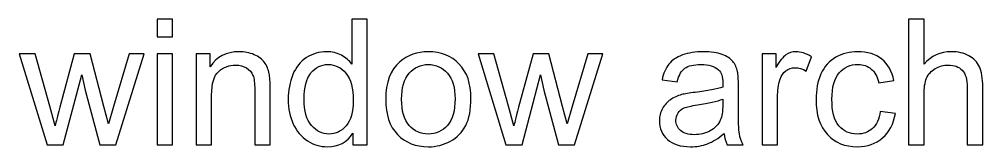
# Model space of a CAD drawing. Header units: centimetres. Extents: x -233 to -82, y 123 to 153.
# Drawn here: x -164.163 to -162.227, y 142.74 to 142.996 of the extents above; entities that cross this region are included whole.
import ezdxf

# ---------------------------------------------------------------- set-up
doc = ezdxf.new("R2010")
doc.units = ezdxf.units.CM
doc.header["$MEASUREMENT"] = 0
doc.layers.add('layer 1', color=7, linetype='Continuous')

msp = doc.modelspace()

# ---------------------------------------------------------------- linework, layer by layer
at = {"layer": 'layer 1'}
for points, knots in [([(-163.8855, 142.96051), (-163.8855, 142.96051), (-163.8855, 142.99611), (-163.8855, 142.99611), (-163.8855, 142.99611), (-163.8855, 142.99611), (-163.8545, 142.99611), (-163.8545, 142.99611), (-163.8545, 142.99611), (-163.8545, 142.99611), (-163.8545, 142.96051), (-163.8545, 142.96051), (-163.8545, 142.96051), (-163.8545, 142.96051), (-163.8855, 142.96051), (-163.8855, 142.96051)], [0, 0, 0, 0, 0.2, 0.2, 0.2, 0.2, 0.4, 0.4, 0.4, 0.4, 0.6, 0.6, 0.6, 0.6, 1, 1, 1, 1]), ([(-163.4924, 142.74361), (-163.4924, 142.74361), (-163.4924, 142.76671), (-163.4924, 142.76671), (-163.4924, 142.76671), (-163.504, 142.74861), (-163.521, 142.73951), (-163.5435, 142.73951), (-163.5435, 142.73951), (-163.5581, 142.73951), (-163.5715, 142.74351), (-163.5837, 142.75161), (-163.5837, 142.75161), (-163.596, 142.75961), (-163.6054, 142.77081), (-163.6121, 142.78521), (-163.6121, 142.78521), (-163.6188, 142.79961), (-163.6222, 142.81621), (-163.6222, 142.83491), (-163.6222, 142.83491), (-163.6222, 142.85321), (-163.6192, 142.86971), (-163.6131, 142.88461), (-163.6131, 142.88461), (-163.607, 142.89951), (-163.5979, 142.91091), (-163.5857, 142.91881), (-163.5857, 142.91881), (-163.5736, 142.92671), (-163.56, 142.93071), (-163.5449, 142.93071), (-163.5449, 142.93071), (-163.5339, 142.93071), (-163.5241, 142.92841), (-163.5154, 142.92371), (-163.5154, 142.92371), (-163.5068, 142.91901), (-163.4998, 142.91301), (-163.4944, 142.90551), (-163.4944, 142.90551), (-163.4944, 142.90551), (-163.4944, 142.99611), (-163.4944, 142.99611), (-163.4944, 142.99611), (-163.4944, 142.99611), (-163.4636, 142.99611), (-163.4636, 142.99611), (-163.4636, 142.99611), (-163.4636, 142.99611), (-163.4636, 142.74361), (-163.4636, 142.74361), (-163.4636, 142.74361), (-163.4636, 142.74361), (-163.4924, 142.74361), (-163.4924, 142.74361)], [0, 0, 0, 0, 0.0666667, 0.0666667, 0.0666667, 0.0666667, 0.1333333, 0.1333333, 0.1333333, 0.1333333, 0.2, 0.2, 0.2, 0.2, 0.2666667, 0.2666667, 0.2666667, 0.2666667, 0.3333333, 0.3333333, 0.3333333, 0.3333333, 0.4, 0.4, 0.4, 0.4, 0.4666667, 0.4666667, 0.4666667, 0.4666667, 0.5333333, 0.5333333, 0.5333333, 0.5333333, 0.6, 0.6, 0.6, 0.6, 0.6666667, 0.6666667, 0.6666667, 0.6666667, 0.7333333, 0.7333333, 0.7333333, 0.7333333, 0.8, 0.8, 0.8, 0.8, 0.8666667, 0.8666667, 0.8666667, 0.8666667, 1, 1, 1, 1]), ([(-162.3757, 142.74361), (-162.3757, 142.74361), (-162.3757, 142.99611), (-162.3757, 142.99611), (-162.3757, 142.99611), (-162.3757, 142.99611), (-162.3447, 142.99611), (-162.3447, 142.99611), (-162.3447, 142.99611), (-162.3447, 142.99611), (-162.3447, 142.90551), (-162.3447, 142.90551), (-162.3447, 142.90551), (-162.3302, 142.92231), (-162.312, 142.93071), (-162.29, 142.93071), (-162.29, 142.93071), (-162.2764, 142.93071), (-162.2646, 142.92801), (-162.2546, 142.92271), (-162.2546, 142.92271), (-162.2447, 142.91731), (-162.2375, 142.90991), (-162.2332, 142.90051), (-162.2332, 142.90051), (-162.2289, 142.89111), (-162.2267, 142.87741), (-162.2267, 142.85951), (-162.2267, 142.85951), (-162.2267, 142.85951), (-162.2267, 142.74361), (-162.2267, 142.74361), (-162.2267, 142.74361), (-162.2267, 142.74361), (-162.2578, 142.74361), (-162.2578, 142.74361), (-162.2578, 142.74361), (-162.2578, 142.74361), (-162.2578, 142.85951), (-162.2578, 142.85951), (-162.2578, 142.85951), (-162.2578, 142.87501), (-162.2611, 142.88631), (-162.2678, 142.89341), (-162.2678, 142.89341), (-162.2745, 142.90051), (-162.284, 142.90401), (-162.2963, 142.90401), (-162.2963, 142.90401), (-162.3055, 142.90401), (-162.3141, 142.90161), (-162.3222, 142.89691), (-162.3222, 142.89691), (-162.3303, 142.89211), (-162.3361, 142.88561), (-162.3395, 142.87751), (-162.3395, 142.87751), (-162.343, 142.86931), (-162.3447, 142.85801), (-162.3447, 142.84371), (-162.3447, 142.84371), (-162.3447, 142.84371), (-162.3447, 142.74361), (-162.3447, 142.74361), (-162.3447, 142.74361), (-162.3447, 142.74361), (-162.3757, 142.74361), (-162.3757, 142.74361)], [0, 0, 0, 0, 0.0555556, 0.0555556, 0.0555556, 0.0555556, 0.1111111, 0.1111111, 0.1111111, 0.1111111, 0.1666667, 0.1666667, 0.1666667, 0.1666667, 0.2222222, 0.2222222, 0.2222222, 0.2222222, 0.2777778, 0.2777778, 0.2777778, 0.2777778, 0.3333333, 0.3333333, 0.3333333, 0.3333333, 0.3888889, 0.3888889, 0.3888889, 0.3888889, 0.4444444, 0.4444444, 0.4444444, 0.4444444, 0.5, 0.5, 0.5, 0.5, 0.5555556, 0.5555556, 0.5555556, 0.5555556, 0.6111111, 0.6111111, 0.6111111, 0.6111111, 0.6666667, 0.6666667, 0.6666667, 0.6666667, 0.7222222, 0.7222222, 0.7222222, 0.7222222, 0.7777778, 0.7777778, 0.7777778, 0.7777778, 0.8333333, 0.8333333, 0.8333333, 0.8333333, 0.8888889, 0.8888889, 0.8888889, 0.8888889, 1, 1, 1, 1]), ([(-164.1067, 142.74361), (-164.1067, 142.74361), (-164.1627, 142.92651), (-164.1627, 142.92651), (-164.1627, 142.92651), (-164.1627, 142.92651), (-164.1306, 142.92651), (-164.1306, 142.92651), (-164.1306, 142.92651), (-164.1306, 142.92651), (-164.1015, 142.82091), (-164.1015, 142.82091), (-164.1015, 142.82091), (-164.1015, 142.82091), (-164.0907, 142.78171), (-164.0907, 142.78171), (-164.0907, 142.78171), (-164.0902, 142.78361), (-164.0871, 142.79621), (-164.0812, 142.81941), (-164.0812, 142.81941), (-164.0812, 142.81941), (-164.0521, 142.92651), (-164.0521, 142.92651), (-164.0521, 142.92651), (-164.0521, 142.92651), (-164.0202, 142.92651), (-164.0202, 142.92651), (-164.0202, 142.92651), (-164.0202, 142.92651), (-163.9928, 142.82041), (-163.9928, 142.82041), (-163.9928, 142.82041), (-163.9928, 142.82041), (-163.9837, 142.78551), (-163.9837, 142.78551), (-163.9837, 142.78551), (-163.9837, 142.78551), (-163.9732, 142.82081), (-163.9732, 142.82081), (-163.9732, 142.82081), (-163.9732, 142.82081), (-163.9418, 142.92651), (-163.9418, 142.92651), (-163.9418, 142.92651), (-163.9418, 142.92651), (-163.9117, 142.92651), (-163.9117, 142.92651), (-163.9117, 142.92651), (-163.9117, 142.92651), (-163.9689, 142.74361), (-163.9689, 142.74361), (-163.9689, 142.74361), (-163.9689, 142.74361), (-164.0011, 142.74361), (-164.0011, 142.74361), (-164.0011, 142.74361), (-164.0011, 142.74361), (-164.0302, 142.85321), (-164.0302, 142.85321), (-164.0302, 142.85321), (-164.0302, 142.85321), (-164.0373, 142.88431), (-164.0373, 142.88431), (-164.0373, 142.88431), (-164.0373, 142.88431), (-164.0743, 142.74361), (-164.0743, 142.74361), (-164.0743, 142.74361), (-164.0743, 142.74361), (-164.1067, 142.74361), (-164.1067, 142.74361)], [0, 0, 0, 0, 0.0526316, 0.0526316, 0.0526316, 0.0526316, 0.1052632, 0.1052632, 0.1052632, 0.1052632, 0.1578947, 0.1578947, 0.1578947, 0.1578947, 0.2105263, 0.2105263, 0.2105263, 0.2105263, 0.2631579, 0.2631579, 0.2631579, 0.2631579, 0.3157895, 0.3157895, 0.3157895, 0.3157895, 0.3684211, 0.3684211, 0.3684211, 0.3684211, 0.4210526, 0.4210526, 0.4210526, 0.4210526, 0.4736842, 0.4736842, 0.4736842, 0.4736842, 0.5263158, 0.5263158, 0.5263158, 0.5263158, 0.5789474, 0.5789474, 0.5789474, 0.5789474, 0.6315789, 0.6315789, 0.6315789, 0.6315789, 0.6842105, 0.6842105, 0.6842105, 0.6842105, 0.7368421, 0.7368421, 0.7368421, 0.7368421, 0.7894737, 0.7894737, 0.7894737, 0.7894737, 0.8421053, 0.8421053, 0.8421053, 0.8421053, 0.8947368, 0.8947368, 0.8947368, 0.8947368, 1, 1, 1, 1]), ([(-163.8855, 142.74361), (-163.8855, 142.74361), (-163.8855, 142.92651), (-163.8855, 142.92651), (-163.8855, 142.92651), (-163.8855, 142.92651), (-163.8545, 142.92651), (-163.8545, 142.92651), (-163.8545, 142.92651), (-163.8545, 142.92651), (-163.8545, 142.74361), (-163.8545, 142.74361), (-163.8545, 142.74361), (-163.8545, 142.74361), (-163.8855, 142.74361), (-163.8855, 142.74361)], [0, 0, 0, 0, 0.2, 0.2, 0.2, 0.2, 0.4, 0.4, 0.4, 0.4, 0.6, 0.6, 0.6, 0.6, 1, 1, 1, 1]), ([(-163.8072, 142.74361), (-163.8072, 142.74361), (-163.8072, 142.92651), (-163.8072, 142.92651), (-163.8072, 142.92651), (-163.8072, 142.92651), (-163.7793, 142.92651), (-163.7793, 142.92651), (-163.7793, 142.92651), (-163.7793, 142.92651), (-163.7793, 142.90051), (-163.7793, 142.90051), (-163.7793, 142.90051), (-163.7659, 142.92061), (-163.7465, 142.93071), (-163.7211, 142.93071), (-163.7211, 142.93071), (-163.7101, 142.93071), (-163.7, 142.92871), (-163.6907, 142.92481), (-163.6907, 142.92481), (-163.6814, 142.92081), (-163.6745, 142.91561), (-163.6699, 142.90921), (-163.6699, 142.90921), (-163.6654, 142.90271), (-163.6622, 142.89511), (-163.6603, 142.88621), (-163.6603, 142.88621), (-163.6592, 142.88051), (-163.6586, 142.87041), (-163.6586, 142.85611), (-163.6586, 142.85611), (-163.6586, 142.85611), (-163.6586, 142.74361), (-163.6586, 142.74361), (-163.6586, 142.74361), (-163.6586, 142.74361), (-163.6896, 142.74361), (-163.6896, 142.74361), (-163.6896, 142.74361), (-163.6896, 142.74361), (-163.6896, 142.85491), (-163.6896, 142.85491), (-163.6896, 142.85491), (-163.6896, 142.86751), (-163.6908, 142.87691), (-163.6932, 142.88321), (-163.6932, 142.88321), (-163.6956, 142.88951), (-163.6999, 142.89451), (-163.706, 142.89821), (-163.706, 142.89821), (-163.7122, 142.90191), (-163.7194, 142.90381), (-163.7277, 142.90381), (-163.7277, 142.90381), (-163.7409, 142.90381), (-163.7523, 142.89961), (-163.7618, 142.89121), (-163.7618, 142.89121), (-163.7714, 142.88281), (-163.7762, 142.86691), (-163.7762, 142.84351), (-163.7762, 142.84351), (-163.7762, 142.84351), (-163.7762, 142.74361), (-163.7762, 142.74361), (-163.7762, 142.74361), (-163.7762, 142.74361), (-163.8072, 142.74361), (-163.8072, 142.74361)], [0, 0, 0, 0, 0.0526316, 0.0526316, 0.0526316, 0.0526316, 0.1052632, 0.1052632, 0.1052632, 0.1052632, 0.1578947, 0.1578947, 0.1578947, 0.1578947, 0.2105263, 0.2105263, 0.2105263, 0.2105263, 0.2631579, 0.2631579, 0.2631579, 0.2631579, 0.3157895, 0.3157895, 0.3157895, 0.3157895, 0.3684211, 0.3684211, 0.3684211, 0.3684211, 0.4210526, 0.4210526, 0.4210526, 0.4210526, 0.4736842, 0.4736842, 0.4736842, 0.4736842, 0.5263158, 0.5263158, 0.5263158, 0.5263158, 0.5789474, 0.5789474, 0.5789474, 0.5789474, 0.6315789, 0.6315789, 0.6315789, 0.6315789, 0.6842105, 0.6842105, 0.6842105, 0.6842105, 0.7368421, 0.7368421, 0.7368421, 0.7368421, 0.7894737, 0.7894737, 0.7894737, 0.7894737, 0.8421053, 0.8421053, 0.8421053, 0.8421053, 0.8947368, 0.8947368, 0.8947368, 0.8947368, 1, 1, 1, 1]), ([(-163.4264, 142.83511), (-163.4264, 142.86901), (-163.417, 142.89401), (-163.3981, 142.91031), (-163.3981, 142.91031), (-163.3824, 142.92391), (-163.3632, 142.93071), (-163.3406, 142.93071), (-163.3406, 142.93071), (-163.3155, 142.93071), (-163.2949, 142.92251), (-163.2789, 142.90601), (-163.2789, 142.90601), (-163.263, 142.88951), (-163.255, 142.86671), (-163.255, 142.83771), (-163.255, 142.83771), (-163.255, 142.81411), (-163.2585, 142.79561), (-163.2656, 142.78211), (-163.2656, 142.78211), (-163.2727, 142.76861), (-163.2829, 142.75821), (-163.2964, 142.75071), (-163.2964, 142.75071), (-163.3099, 142.74321), (-163.3247, 142.73951), (-163.3406, 142.73951), (-163.3406, 142.73951), (-163.3662, 142.73951), (-163.3869, 142.74771), (-163.4027, 142.76411), (-163.4027, 142.76411), (-163.4185, 142.78051), (-163.4264, 142.80421), (-163.4264, 142.83511)], [0, 0, 0, 0, 0.1, 0.1, 0.1, 0.1, 0.2, 0.2, 0.2, 0.2, 0.3, 0.3, 0.3, 0.3, 0.4, 0.4, 0.4, 0.4, 0.5, 0.5, 0.5, 0.5, 0.6, 0.6, 0.6, 0.6, 0.7, 0.7, 0.7, 0.7, 0.8, 0.8, 0.8, 0.8, 1, 1, 1, 1]), ([(-163.1849, 142.74361), (-163.1849, 142.74361), (-163.2409, 142.92651), (-163.2409, 142.92651), (-163.2409, 142.92651), (-163.2409, 142.92651), (-163.2088, 142.92651), (-163.2088, 142.92651), (-163.2088, 142.92651), (-163.2088, 142.92651), (-163.1797, 142.82091), (-163.1797, 142.82091), (-163.1797, 142.82091), (-163.1797, 142.82091), (-163.1689, 142.78171), (-163.1689, 142.78171), (-163.1689, 142.78171), (-163.1684, 142.78361), (-163.1653, 142.79621), (-163.1594, 142.81941), (-163.1594, 142.81941), (-163.1594, 142.81941), (-163.1303, 142.92651), (-163.1303, 142.92651), (-163.1303, 142.92651), (-163.1303, 142.92651), (-163.0984, 142.92651), (-163.0984, 142.92651), (-163.0984, 142.92651), (-163.0984, 142.92651), (-163.071, 142.82041), (-163.071, 142.82041), (-163.071, 142.82041), (-163.071, 142.82041), (-163.0619, 142.78551), (-163.0619, 142.78551), (-163.0619, 142.78551), (-163.0619, 142.78551), (-163.0514, 142.82081), (-163.0514, 142.82081), (-163.0514, 142.82081), (-163.0514, 142.82081), (-163.02, 142.92651), (-163.02, 142.92651), (-163.02, 142.92651), (-163.02, 142.92651), (-162.9899, 142.92651), (-162.9899, 142.92651), (-162.9899, 142.92651), (-162.9899, 142.92651), (-163.0471, 142.74361), (-163.0471, 142.74361), (-163.0471, 142.74361), (-163.0471, 142.74361), (-163.0793, 142.74361), (-163.0793, 142.74361), (-163.0793, 142.74361), (-163.0793, 142.74361), (-163.1084, 142.85321), (-163.1084, 142.85321), (-163.1084, 142.85321), (-163.1084, 142.85321), (-163.1155, 142.88431), (-163.1155, 142.88431), (-163.1155, 142.88431), (-163.1155, 142.88431), (-163.1525, 142.74361), (-163.1525, 142.74361), (-163.1525, 142.74361), (-163.1525, 142.74361), (-163.1849, 142.74361), (-163.1849, 142.74361)], [0, 0, 0, 0, 0.0526316, 0.0526316, 0.0526316, 0.0526316, 0.1052632, 0.1052632, 0.1052632, 0.1052632, 0.1578947, 0.1578947, 0.1578947, 0.1578947, 0.2105263, 0.2105263, 0.2105263, 0.2105263, 0.2631579, 0.2631579, 0.2631579, 0.2631579, 0.3157895, 0.3157895, 0.3157895, 0.3157895, 0.3684211, 0.3684211, 0.3684211, 0.3684211, 0.4210526, 0.4210526, 0.4210526, 0.4210526, 0.4736842, 0.4736842, 0.4736842, 0.4736842, 0.5263158, 0.5263158, 0.5263158, 0.5263158, 0.5789474, 0.5789474, 0.5789474, 0.5789474, 0.6315789, 0.6315789, 0.6315789, 0.6315789, 0.6842105, 0.6842105, 0.6842105, 0.6842105, 0.7368421, 0.7368421, 0.7368421, 0.7368421, 0.7894737, 0.7894737, 0.7894737, 0.7894737, 0.8421053, 0.8421053, 0.8421053, 0.8421053, 0.8947368, 0.8947368, 0.8947368, 0.8947368, 1, 1, 1, 1]), ([(-162.7465, 142.76621), (-162.758, 142.75641), (-162.769, 142.74951), (-162.7796, 142.74551), (-162.7796, 142.74551), (-162.7903, 142.74151), (-162.8017, 142.73951), (-162.8138, 142.73951), (-162.8138, 142.73951), (-162.8339, 142.73951), (-162.8494, 142.74441), (-162.8602, 142.75421), (-162.8602, 142.75421), (-162.871, 142.76401), (-162.8764, 142.77651), (-162.8764, 142.79181), (-162.8764, 142.79181), (-162.8764, 142.80081), (-162.8743, 142.80901), (-162.8702, 142.81641), (-162.8702, 142.81641), (-162.8661, 142.82381), (-162.8608, 142.82971), (-162.8542, 142.83421), (-162.8542, 142.83421), (-162.8476, 142.83871), (-162.8402, 142.84211), (-162.8319, 142.84441), (-162.8319, 142.84441), (-162.8258, 142.84601), (-162.8167, 142.84751), (-162.8044, 142.84901), (-162.8044, 142.84901), (-162.7793, 142.85201), (-162.7609, 142.85561), (-162.7491, 142.85971), (-162.7491, 142.85971), (-162.749, 142.86401), (-162.7489, 142.86671), (-162.7489, 142.86781), (-162.7489, 142.86781), (-162.7489, 142.88041), (-162.7518, 142.88931), (-162.7577, 142.89451), (-162.7577, 142.89451), (-162.7656, 142.90151), (-162.7774, 142.90501), (-162.793, 142.90501), (-162.793, 142.90501), (-162.8076, 142.90501), (-162.8184, 142.90251), (-162.8253, 142.89741), (-162.8253, 142.89741), (-162.8322, 142.89231), (-162.8374, 142.88321), (-162.8407, 142.87021), (-162.8407, 142.87021), (-162.8407, 142.87021), (-162.871, 142.87431), (-162.871, 142.87431), (-162.871, 142.87431), (-162.8683, 142.88731), (-162.8637, 142.89781), (-162.8574, 142.90581), (-162.8574, 142.90581), (-162.8511, 142.91371), (-162.8419, 142.91991), (-162.83, 142.92421), (-162.83, 142.92421), (-162.8181, 142.92851), (-162.8042, 142.93071), (-162.7885, 142.93071), (-162.7885, 142.93071), (-162.7729, 142.93071), (-162.7602, 142.92891), (-162.7504, 142.92521), (-162.7504, 142.92521), (-162.7407, 142.92151), (-162.7335, 142.91681), (-162.7289, 142.91131), (-162.7289, 142.91131), (-162.7243, 142.90571), (-162.7211, 142.89871), (-162.7193, 142.89021), (-162.7193, 142.89021), (-162.7182, 142.88491), (-162.7177, 142.87541), (-162.7177, 142.86161), (-162.7177, 142.86161), (-162.7177, 142.86161), (-162.7177, 142.82031), (-162.7177, 142.82031), (-162.7177, 142.82031), (-162.7177, 142.79141), (-162.717, 142.77321), (-162.7157, 142.76561), (-162.7157, 142.76561), (-162.7144, 142.75791), (-162.7118, 142.75061), (-162.7079, 142.74361), (-162.7079, 142.74361), (-162.7079, 142.74361), (-162.7403, 142.74361), (-162.7403, 142.74361), (-162.7403, 142.74361), (-162.7435, 142.75001), (-162.7456, 142.75751), (-162.7465, 142.76621)], [0, 0, 0, 0, 0.0357143, 0.0357143, 0.0357143, 0.0357143, 0.0714286, 0.0714286, 0.0714286, 0.0714286, 0.1071429, 0.1071429, 0.1071429, 0.1071429, 0.1428571, 0.1428571, 0.1428571, 0.1428571, 0.1785714, 0.1785714, 0.1785714, 0.1785714, 0.2142857, 0.2142857, 0.2142857, 0.2142857, 0.25, 0.25, 0.25, 0.25, 0.2857143, 0.2857143, 0.2857143, 0.2857143, 0.3214286, 0.3214286, 0.3214286, 0.3214286, 0.3571429, 0.3571429, 0.3571429, 0.3571429, 0.3928571, 0.3928571, 0.3928571, 0.3928571, 0.4285714, 0.4285714, 0.4285714, 0.4285714, 0.4642857, 0.4642857, 0.4642857, 0.4642857, 0.5, 0.5, 0.5, 0.5, 0.5357143, 0.5357143, 0.5357143, 0.5357143, 0.5714286, 0.5714286, 0.5714286, 0.5714286, 0.6071429, 0.6071429, 0.6071429, 0.6071429, 0.6428571, 0.6428571, 0.6428571, 0.6428571, 0.6785714, 0.6785714, 0.6785714, 0.6785714, 0.7142857, 0.7142857, 0.7142857, 0.7142857, 0.75, 0.75, 0.75, 0.75, 0.7857143, 0.7857143, 0.7857143, 0.7857143, 0.8214286, 0.8214286, 0.8214286, 0.8214286, 0.8571429, 0.8571429, 0.8571429, 0.8571429, 0.8928571, 0.8928571, 0.8928571, 0.8928571, 0.9285714, 0.9285714, 0.9285714, 0.9285714, 1, 1, 1, 1]), ([(-162.67, 142.74361), (-162.67, 142.74361), (-162.67, 142.92651), (-162.67, 142.92651), (-162.67, 142.92651), (-162.67, 142.92651), (-162.6421, 142.92651), (-162.6421, 142.92651), (-162.6421, 142.92651), (-162.6421, 142.92651), (-162.6421, 142.89881), (-162.6421, 142.89881), (-162.6421, 142.89881), (-162.635, 142.91181), (-162.6284, 142.92041), (-162.6223, 142.92451), (-162.6223, 142.92451), (-162.6163, 142.92861), (-162.6097, 142.93071), (-162.6025, 142.93071), (-162.6025, 142.93071), (-162.592, 142.93071), (-162.5814, 142.92741), (-162.5706, 142.92071), (-162.5706, 142.92071), (-162.5706, 142.92071), (-162.5813, 142.89191), (-162.5813, 142.89191), (-162.5813, 142.89191), (-162.5888, 142.89641), (-162.5964, 142.89861), (-162.604, 142.89861), (-162.604, 142.89861), (-162.6108, 142.89861), (-162.6169, 142.89661), (-162.6223, 142.89251), (-162.6223, 142.89251), (-162.6277, 142.88841), (-162.6315, 142.88281), (-162.6338, 142.87551), (-162.6338, 142.87551), (-162.6373, 142.86451), (-162.639, 142.85251), (-162.639, 142.83941), (-162.639, 142.83941), (-162.639, 142.83941), (-162.639, 142.74361), (-162.639, 142.74361), (-162.639, 142.74361), (-162.639, 142.74361), (-162.67, 142.74361), (-162.67, 142.74361)], [0, 0, 0, 0, 0.0714286, 0.0714286, 0.0714286, 0.0714286, 0.1428571, 0.1428571, 0.1428571, 0.1428571, 0.2142857, 0.2142857, 0.2142857, 0.2142857, 0.2857143, 0.2857143, 0.2857143, 0.2857143, 0.3571429, 0.3571429, 0.3571429, 0.3571429, 0.4285714, 0.4285714, 0.4285714, 0.4285714, 0.5, 0.5, 0.5, 0.5, 0.5714286, 0.5714286, 0.5714286, 0.5714286, 0.6428571, 0.6428571, 0.6428571, 0.6428571, 0.7142857, 0.7142857, 0.7142857, 0.7142857, 0.7857143, 0.7857143, 0.7857143, 0.7857143, 0.8571429, 0.8571429, 0.8571429, 0.8571429, 1, 1, 1, 1]), ([(-162.4328, 142.81061), (-162.4328, 142.81061), (-162.4023, 142.80661), (-162.4023, 142.80661), (-162.4023, 142.80661), (-162.4056, 142.78561), (-162.4141, 142.76921), (-162.4278, 142.75731), (-162.4278, 142.75731), (-162.4415, 142.74541), (-162.4584, 142.73951), (-162.4784, 142.73951), (-162.4784, 142.73951), (-162.5035, 142.73951), (-162.5236, 142.74771), (-162.5388, 142.76411), (-162.5388, 142.76411), (-162.554, 142.78041), (-162.5616, 142.80391), (-162.5616, 142.83441), (-162.5616, 142.83441), (-162.5616, 142.85411), (-162.5583, 142.87141), (-162.5518, 142.88621), (-162.5518, 142.88621), (-162.5453, 142.90101), (-162.5353, 142.91211), (-162.5219, 142.91961), (-162.5219, 142.91961), (-162.5085, 142.92701), (-162.4939, 142.93071), (-162.4782, 142.93071), (-162.4782, 142.93071), (-162.4583, 142.93071), (-162.4421, 142.92571), (-162.4295, 142.91561), (-162.4295, 142.91561), (-162.4169, 142.90551), (-162.4088, 142.89131), (-162.4052, 142.87281), (-162.4052, 142.87281), (-162.4052, 142.87281), (-162.4354, 142.86811), (-162.4354, 142.86811), (-162.4354, 142.86811), (-162.4383, 142.88041), (-162.4433, 142.88971), (-162.4506, 142.89591), (-162.4506, 142.89591), (-162.4579, 142.90211), (-162.4667, 142.90521), (-162.477, 142.90521), (-162.477, 142.90521), (-162.4927, 142.90521), (-162.5054, 142.89961), (-162.5151, 142.88841), (-162.5151, 142.88841), (-162.5249, 142.87721), (-162.5298, 142.85951), (-162.5298, 142.83521), (-162.5298, 142.83521), (-162.5298, 142.81071), (-162.5251, 142.79281), (-162.5156, 142.78171), (-162.5156, 142.78171), (-162.5062, 142.77061), (-162.4939, 142.76501), (-162.4788, 142.76501), (-162.4788, 142.76501), (-162.4666, 142.76501), (-162.4564, 142.76871), (-162.4482, 142.77621), (-162.4482, 142.77621), (-162.4401, 142.78371), (-162.4349, 142.79511), (-162.4328, 142.81061)], [0, 0, 0, 0, 0.05, 0.05, 0.05, 0.05, 0.1, 0.1, 0.1, 0.1, 0.15, 0.15, 0.15, 0.15, 0.2, 0.2, 0.2, 0.2, 0.25, 0.25, 0.25, 0.25, 0.3, 0.3, 0.3, 0.3, 0.35, 0.35, 0.35, 0.35, 0.4, 0.4, 0.4, 0.4, 0.45, 0.45, 0.45, 0.45, 0.5, 0.5, 0.5, 0.5, 0.55, 0.55, 0.55, 0.55, 0.6, 0.6, 0.6, 0.6, 0.65, 0.65, 0.65, 0.65, 0.7, 0.7, 0.7, 0.7, 0.75, 0.75, 0.75, 0.75, 0.8, 0.8, 0.8, 0.8, 0.85, 0.85, 0.85, 0.85, 0.9, 0.9, 0.9, 0.9, 1, 1, 1, 1]), ([(-163.5904, 142.83491), (-163.5904, 142.81151), (-163.5854, 142.79401), (-163.5755, 142.78241), (-163.5755, 142.78241), (-163.5656, 142.77081), (-163.554, 142.76501), (-163.5406, 142.76501), (-163.5406, 142.76501), (-163.5271, 142.76501), (-163.5155, 142.77051), (-163.506, 142.78161), (-163.506, 142.78161), (-163.4965, 142.79271), (-163.4918, 142.80961), (-163.4918, 142.83231), (-163.4918, 142.83231), (-163.4918, 142.85741), (-163.4966, 142.87581), (-163.5063, 142.88751), (-163.5063, 142.88751), (-163.516, 142.89921), (-163.5279, 142.90501), (-163.542, 142.90501), (-163.542, 142.90501), (-163.5557, 142.90501), (-163.5672, 142.89941), (-163.5765, 142.88811), (-163.5765, 142.88811), (-163.5858, 142.87681), (-163.5904, 142.85911), (-163.5904, 142.83491)], [0, 0, 0, 0, 0.1111111, 0.1111111, 0.1111111, 0.1111111, 0.2222222, 0.2222222, 0.2222222, 0.2222222, 0.3333333, 0.3333333, 0.3333333, 0.3333333, 0.4444444, 0.4444444, 0.4444444, 0.4444444, 0.5555556, 0.5555556, 0.5555556, 0.5555556, 0.6666667, 0.6666667, 0.6666667, 0.6666667, 0.7777778, 0.7777778, 0.7777778, 0.7777778, 1, 1, 1, 1]), ([(-163.3945, 142.83511), (-163.3945, 142.81161), (-163.3894, 142.79411), (-163.3792, 142.78251), (-163.3792, 142.78251), (-163.369, 142.77081), (-163.3561, 142.76501), (-163.3406, 142.76501), (-163.3406, 142.76501), (-163.3252, 142.76501), (-163.3124, 142.77091), (-163.3022, 142.78261), (-163.3022, 142.78261), (-163.292, 142.79431), (-163.2869, 142.81211), (-163.2869, 142.83611), (-163.2869, 142.83611), (-163.2869, 142.85871), (-163.292, 142.87581), (-163.3023, 142.88751), (-163.3023, 142.88751), (-163.3126, 142.89921), (-163.3253, 142.90501), (-163.3406, 142.90501), (-163.3406, 142.90501), (-163.3561, 142.90501), (-163.369, 142.89921), (-163.3792, 142.88761), (-163.3792, 142.88761), (-163.3894, 142.87601), (-163.3945, 142.85851), (-163.3945, 142.83511)], [0, 0, 0, 0, 0.1111111, 0.1111111, 0.1111111, 0.1111111, 0.2222222, 0.2222222, 0.2222222, 0.2222222, 0.3333333, 0.3333333, 0.3333333, 0.3333333, 0.4444444, 0.4444444, 0.4444444, 0.4444444, 0.5555556, 0.5555556, 0.5555556, 0.5555556, 0.6666667, 0.6666667, 0.6666667, 0.6666667, 0.7777778, 0.7777778, 0.7777778, 0.7777778, 1, 1, 1, 1]), ([(-162.7491, 142.83541), (-162.7603, 142.83081), (-162.7772, 142.82691), (-162.7997, 142.82371), (-162.7997, 142.82371), (-162.8124, 142.82181), (-162.8214, 142.81981), (-162.8267, 142.81751), (-162.8267, 142.81751), (-162.832, 142.81521), (-162.8361, 142.81191), (-162.839, 142.80751), (-162.839, 142.80751), (-162.8419, 142.80301), (-162.8433, 142.79811), (-162.8433, 142.79271), (-162.8433, 142.79271), (-162.8433, 142.78441), (-162.8402, 142.77761), (-162.8339, 142.77211), (-162.8339, 142.77211), (-162.8276, 142.76661), (-162.8185, 142.76381), (-162.8064, 142.76381), (-162.8064, 142.76381), (-162.7945, 142.76381), (-162.7838, 142.76641), (-162.7745, 142.77161), (-162.7745, 142.77161), (-162.7652, 142.77681), (-162.7584, 142.78391), (-162.7541, 142.79301), (-162.7541, 142.79301), (-162.7508, 142.80001), (-162.7491, 142.81031), (-162.7491, 142.82401), (-162.7491, 142.82401), (-162.7491, 142.82401), (-162.7491, 142.83541), (-162.7491, 142.83541)], [0, 0, 0, 0, 0.0909091, 0.0909091, 0.0909091, 0.0909091, 0.1818182, 0.1818182, 0.1818182, 0.1818182, 0.2727273, 0.2727273, 0.2727273, 0.2727273, 0.3636364, 0.3636364, 0.3636364, 0.3636364, 0.4545455, 0.4545455, 0.4545455, 0.4545455, 0.5454545, 0.5454545, 0.5454545, 0.5454545, 0.6363636, 0.6363636, 0.6363636, 0.6363636, 0.7272727, 0.7272727, 0.7272727, 0.7272727, 0.8181818, 0.8181818, 0.8181818, 0.8181818, 1, 1, 1, 1])]:
    msp.add_open_spline(points, degree=3, knots=knots, dxfattribs=at)

doc.saveas('drawing.dxf')
